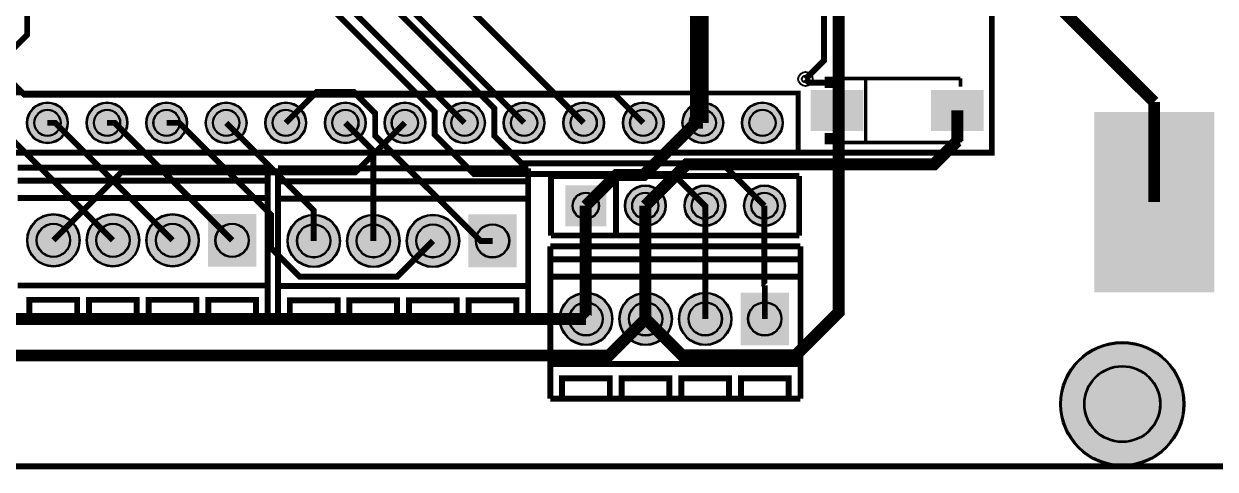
# Model space of a CAD drawing. Header units: millimetres. Extents: x -3 to 174, y 0 to 56.
# Drawn here: x 24 to 74.8, y 0.2 to 19.2 of the extents above; entities that cross this region are included whole.
import ezdxf

# ---------------------------------------------------------------- set-up
doc = ezdxf.new("R2010")
doc.units = ezdxf.units.MM
for name, color, linetype, true_color in [('BoardOutLine', 7, 'Continuous', 0xff00ff), ('BottomLayer', 7, 'Continuous', 0x0000ff), ('BottomSolderMaskLayer', 7, 'Continuous', 0xaa00ff), ('Document', 7, 'Continuous', 0xffffff), ('Hole', 7, 'Continuous', 0x222222), ('Multi-Layer', 7, 'Continuous', 0xc0c0c0), ('TopLayer', 7, 'Continuous', 0xff0000), ('TopPasteMaskLayer', 7, 'Continuous', 0x808080), ('TopSilkLayer', 7, 'Continuous', 0xffcc00), ('TopSolderMaskLayer', 7, 'Continuous', 0x800080)]:
    doc.layers.add(name, color=color, linetype=linetype, true_color=true_color)

msp = doc.modelspace()

# ---------------------------------------------------------------- hatches: boundary and pattern name
at = {"layer": 'BottomSolderMaskLayer'}
for points in [[(24.143649987299874, 14.991109982219996, 1), (25.89445008890008, 14.991109982219996, 1)], [(26.683655067310234, 14.991109982219996, 1), (28.43445516891044, 14.991109982219996, 1)], [(29.223660147320366, 14.991109982219996, 1), (30.974460248920572, 14.991109982219996, 1)], [(31.7636652273305, 14.991109982219996, 1), (33.514465328930704, 14.991109982219996, 1)], [(34.30367030734063, 14.991109982219996, 1), (36.05447040894084, 14.991109982219996, 1)], [(36.843675387350764, 14.991109982219996, 1), (38.59447548895097, 14.991109982219996, 1)], [(39.3836804673609, 14.991109982219996, 1), (41.1344805689611, 14.991109982219996, 1)], [(41.92368554737103, 14.991109982219996, 1), (43.674485648971235, 14.991109982219996, 1)], [(44.46369062738116, 14.991109982219996, 1), (46.21449072898137, 14.991109982219996, 1)], [(47.00369570739152, 14.991109982219996, 1), (48.75449580899173, 14.991109982219996, 1)], [(49.543700787401654, 14.991109982219996, 1), (51.29450088900186, 14.991109982219996, 1)], [(52.08370586741179, 14.991109982219996, 1), (53.83450596901199, 14.991109982219996, 1)], [(54.62371094742192, 14.991109982219996, 1), (56.374511049022125, 14.991109982219996, 1)], [(47.089938164316436, 12.330836041178713), (48.84076442498235, 12.330836041178713), (48.84076442498235, 10.58000978051291), (47.089938164316436, 10.58000978051291)], [(49.63006096012199, 11.455422910845869, 1), (51.38086106172219, 11.455422910845869, 1)], [(52.17006604013212, 11.455422910845869, 1), (53.920866141732326, 11.455422910845869, 1)], [(54.71007112014225, 11.455422910845869, 1), (56.46087122174246, 11.455422910845869, 1)], [(24.147650495301, 9.982219964439992, 1), (26.398450596901206, 9.982219964439992, 1)], [(26.687655575311133, 9.982219964439992, 1), (28.93845567691134, 9.982219964439992, 1)], [(29.227660655321266, 9.982219964439992, 1), (31.47846075692147, 9.982219964439992, 1)], [(33.91846583693177, 8.856819913639924), (31.867665735331457, 8.856819913639924), (31.867665735331457, 11.107620015240059), (33.91846583693177, 11.107620015240059)], [(35.24747269494545, 9.956819913639833, 1), (37.498272796545656, 9.956819913639833, 1)], [(37.78747777495558, 9.956819913639833, 1), (40.03827787655579, 9.956819913639833, 1)], [(40.327482854965716, 9.956819913639833, 1), (42.57828295656592, 9.956819913639833, 1)], [(45.018288036575996, 8.831419862839766), (42.96748793497568, 8.831419862839766), (42.96748793497568, 11.0822199644399), (45.018288036575996, 11.0822199644399)], [(46.8552959105917, 6.629413258826503, 1), (49.106096012191905, 6.629413258826503, 1)], [(49.39530099060183, 6.629413258826503, 1), (51.64610109220204, 6.629413258826503, 1)], [(51.935306070611965, 6.629413258826503, 1), (54.18610617221217, 6.629413258826503, 1)], [(56.6261112522227, 5.504013208026436), (54.575311150622156, 5.504013208026436), (54.575311150622156, 7.75481330962657), (56.6261112522227, 7.75481330962657)], [(68.18917957835905, 2.99720599441207, 1), (73.49077978155944, 2.99720599441207, 1)]]:
    msp.add_hatch(color=256, dxfattribs=at).paths.add_polyline_path(points)
at = {"layer": 'Document'}
for points in [[(63.38171196342387, 14.875692151384328), (63.38171196342387, 16.163169926339833), (63.18859537719072, 16.163169926339833), (63.18859537719072, 14.875692151384328)], [(58.807645415290835, 15.422860045720086), (58.807645415290835, 15.616002032004076), (59.58013716027426, 15.616002032004076), (59.58013716027426, 15.422860045720086)], [(63.67139954279901, 15.422860045720086), (63.67139954279901, 15.616002032004076), (62.89890779781558, 15.616002032004076), (62.89890779781558, 15.422860045720086)]]:
    msp.add_hatch(color=256, dxfattribs=at).paths.add_polyline_path(points)
at = {"layer": 'Multi-Layer'}
for points in [[(24.169050038099975, 14.991109982219996, 1), (25.869050038099978, 14.991109982219996, 1)], [(26.709055118110335, 14.991109982219996, 1), (28.409055118110338, 14.991109982219996, 1)], [(29.249060198120468, 14.991109982219996, 1), (30.94906019812047, 14.991109982219996, 1)], [(31.7890652781306, 14.991109982219996, 1), (33.4890652781306, 14.991109982219996, 1)], [(34.32907035814073, 14.991109982219996, 1), (36.029070358140736, 14.991109982219996, 1)], [(36.869075438150865, 14.991109982219996, 1), (38.56907543815087, 14.991109982219996, 1)], [(39.409080518161, 14.991109982219996, 1), (41.109080518161, 14.991109982219996, 1)], [(41.94908559817113, 14.991109982219996, 1), (43.64908559817113, 14.991109982219996, 1)], [(44.48909067818126, 14.991109982219996, 1), (46.189090678181266, 14.991109982219996, 1)], [(47.02909575819162, 14.991109982219996, 1), (48.729095758191626, 14.991109982219996, 1)], [(49.569100838201756, 14.991109982219996, 1), (51.26910083820176, 14.991109982219996, 1)], [(52.10910591821189, 14.991109982219996, 1), (53.80910591821189, 14.991109982219996, 1)], [(54.64911099822202, 14.991109982219996, 1), (56.349110998222024, 14.991109982219996, 1)], [(47.11534163068313, 12.3054356108712), (48.81536703073402, 12.3054356108712), (48.81536703073402, 10.605410210820423), (47.11534163068313, 10.605410210820423)], [(49.65546101092209, 11.455422910845869, 1), (51.35546101092209, 11.455422910845869, 1)], [(52.19546609093222, 11.455422910845869, 1), (53.895466090932224, 11.455422910845869, 1)], [(54.735471170942354, 11.455422910845869, 1), (56.43547117094236, 11.455422910845869, 1)], [(24.173050546101102, 9.982219964439992, 1), (26.373050546101105, 9.982219964439992, 1)], [(26.713055626111235, 9.982219964439992, 1), (28.913055626111237, 9.982219964439992, 1)], [(29.253060706121367, 9.982219964439992, 1), (31.45306070612137, 9.982219964439992, 1)], [(33.8930657861315, 8.882219964439969), (31.8930657861315, 8.882219964439969), (31.8930657861315, 11.082219964440014), (33.8930657861315, 11.082219964440014)], [(35.27287274574555, 9.956819913639833, 1), (37.472872745745555, 9.956819913639833, 1)], [(37.812877825755685, 9.956819913639833, 1), (40.01287782575569, 9.956819913639833, 1)], [(40.35288290576582, 9.956819913639833, 1), (42.55288290576582, 9.956819913639833, 1)], [(44.99288798577595, 8.85681991363981), (42.99288798577595, 8.85681991363981), (42.99288798577595, 11.056819913639742), (44.99288798577595, 11.056819913639742)], [(46.8806959613918, 6.629413258826503, 1), (49.080695961391804, 6.629413258826503, 1)], [(49.420701041401934, 6.629413258826503, 1), (51.62070104140194, 6.629413258826503, 1)], [(51.960706121412066, 6.629413258826503, 1), (54.16070612141207, 6.629413258826503, 1)], [(56.60071120142243, 5.52941325882648), (54.60071120142243, 5.52941325882648), (54.60071120142243, 7.729413258826526), (56.60071120142243, 7.729413258826526)]]:
    msp.add_hatch(color=256, dxfattribs=at).paths.add_polyline_path(points)
at = {"layer": 'TopLayer'}
for points in [[(57.57409194818388, 16.369469138938257), (59.77409194818392, 16.369469138938257), (59.77409194818392, 14.66944373888748), (57.57409194818388, 14.66944373888748)], [(62.70490220980446, 16.369469138938257), (64.9049022098045, 16.369469138938257), (64.9049022098045, 14.66944373888748), (62.70490220980446, 14.66944373888748)], [(69.65963931927854, 7.797815595631164), (69.65963931927854, 15.417830835661675), (74.73964947929903, 15.417830835661675), (74.73964947929903, 7.797815595631164)]]:
    msp.add_hatch(color=256, dxfattribs=at).paths.add_polyline_path(points)
at = {"layer": 'TopPasteMaskLayer'}
for points in [[(57.57409194818388, 16.369469138938257), (59.77409194818392, 16.369469138938257), (59.77409194818392, 14.66944373888748), (57.57409194818388, 14.66944373888748)], [(62.70490220980446, 16.369469138938257), (64.9049022098045, 16.369469138938257), (64.9049022098045, 14.66944373888748), (62.70490220980446, 14.66944373888748)], [(69.65963931927854, 7.797815595631164), (69.65963931927854, 15.417830835661675), (74.73964947929903, 15.417830835661675), (74.73964947929903, 7.797815595631164)]]:
    msp.add_hatch(color=256, dxfattribs=at).paths.add_polyline_path(points)
at = {"layer": 'TopSilkLayer'}
for points in [[(58.61452882905769, 16.95933451866904), (58.61452882905769, 16.481838963678), (58.15732791465575, 16.481838963678), (58.15732791465575, 16.95933451866904)], [(58.61452882905769, 14.079527559055123), (58.61452882905769, 14.557023114046274), (58.15732791465575, 14.557023114046274), (58.15732791465575, 14.079527559055123)]]:
    msp.add_hatch(color=256, dxfattribs=at).paths.add_polyline_path(points)
at = {"layer": 'TopSolderMaskLayer'}
for points in [[(57.54869131087253, 16.39487032826048), (59.79949141247266, 16.39487032826048), (59.79949141247266, 14.644044067594791), (57.54869131087253, 14.644044067594791)], [(62.67950157249288, 16.39487032826048), (64.93030167409302, 16.39487032826048), (64.93030167409302, 14.644044067594791), (62.67950157249288, 14.644044067594791)], [(24.143649987299874, 14.991109982219996, 1), (25.89445008890008, 14.991109982219996, 1)], [(26.683655067310234, 14.991109982219996, 1), (28.43445516891044, 14.991109982219996, 1)], [(29.223660147320366, 14.991109982219996, 1), (30.974460248920572, 14.991109982219996, 1)], [(31.7636652273305, 14.991109982219996, 1), (33.514465328930704, 14.991109982219996, 1)], [(34.30367030734063, 14.991109982219996, 1), (36.05447040894084, 14.991109982219996, 1)], [(36.843675387350764, 14.991109982219996, 1), (38.59447548895097, 14.991109982219996, 1)], [(39.3836804673609, 14.991109982219996, 1), (41.1344805689611, 14.991109982219996, 1)], [(41.92368554737103, 14.991109982219996, 1), (43.674485648971235, 14.991109982219996, 1)], [(44.46369062738116, 14.991109982219996, 1), (46.21449072898137, 14.991109982219996, 1)], [(47.00369570739152, 14.991109982219996, 1), (48.75449580899173, 14.991109982219996, 1)], [(49.543700787401654, 14.991109982219996, 1), (51.29450088900186, 14.991109982219996, 1)], [(52.08370586741179, 14.991109982219996, 1), (53.83450596901199, 14.991109982219996, 1)], [(54.62371094742192, 14.991109982219996, 1), (56.374511049022125, 14.991109982219996, 1)], [(69.64270595207859, 7.7597155194309835), (69.64270595207859, 15.455930911861856), (74.75658284649899, 15.455930911861856), (74.75658284649899, 7.7597155194309835)], [(47.089938164316436, 12.330836041178713), (48.84076442498235, 12.330836041178713), (48.84076442498235, 10.58000978051291), (47.089938164316436, 10.58000978051291)], [(49.63006096012199, 11.455422910845869, 1), (51.38086106172219, 11.455422910845869, 1)], [(52.17006604013212, 11.455422910845869, 1), (53.920866141732326, 11.455422910845869, 1)], [(54.71007112014225, 11.455422910845869, 1), (56.46087122174246, 11.455422910845869, 1)], [(24.147650495301, 9.982219964439992, 1), (26.398450596901206, 9.982219964439992, 1)], [(26.687655575311133, 9.982219964439992, 1), (28.93845567691134, 9.982219964439992, 1)], [(29.227660655321266, 9.982219964439992, 1), (31.47846075692147, 9.982219964439992, 1)], [(33.91846583693177, 8.856819913639924), (31.867665735331457, 8.856819913639924), (31.867665735331457, 11.107620015240059), (33.91846583693177, 11.107620015240059)], [(35.24747269494545, 9.956819913639833, 1), (37.498272796545656, 9.956819913639833, 1)], [(37.78747777495558, 9.956819913639833, 1), (40.03827787655579, 9.956819913639833, 1)], [(40.327482854965716, 9.956819913639833, 1), (42.57828295656592, 9.956819913639833, 1)], [(45.018288036575996, 8.831419862839766), (42.96748793497568, 8.831419862839766), (42.96748793497568, 11.0822199644399), (45.018288036575996, 11.0822199644399)], [(46.8552959105917, 6.629413258826503, 1), (49.106096012191905, 6.629413258826503, 1)], [(49.39530099060183, 6.629413258826503, 1), (51.64610109220204, 6.629413258826503, 1)], [(51.935306070611965, 6.629413258826503, 1), (54.18610617221217, 6.629413258826503, 1)], [(56.6261112522227, 5.504013208026436), (54.575311150622156, 5.504013208026436), (54.575311150622156, 7.75481330962657), (56.6261112522227, 7.75481330962657)], [(68.18917957835905, 2.99720599441207, 1), (73.49077978155944, 2.99720599441207, 1)]]:
    msp.add_hatch(color=256, dxfattribs=at).paths.add_polyline_path(points)

# ---------------------------------------------------------------- linework, layer by layer
at = {"layer": 'BoardOutLine', "const_width": 0.25400050800101603}
msp.add_lwpolyline([(-0.8094742189484805, 56.3472186944374), (-0.8094742189484805, 0.3472186944374016), (159.19052578105175, 0.3472186944374016)], dxfattribs=at)
at = {"layer": 'BottomLayer'}
for points, const_width in [([(28.20243840487683, 45.36451612903227), (31.368808737617428, 42.198145796291556), (31.368808737617428, 28.961417322834677), (45.339090678181265, 14.99113538227084)], 0.25400050800101603), ([(50.520701041401935, 6.629438658877348), (52.07950215900428, 5.070637541275119), (56.91109982219973, 5.070637541275119), (58.75311150622292, 6.9126492252984235), (58.75311150622292, 42.313716027432065), (55.70231140462283, 45.36451612903227)], 0.5080010160020321), ([(42.79908559817113, 14.99113538227084), (28.828803657607295, 28.961417322834677), (28.828803657607295, 42.821209042418104), (27.717297434594684, 43.93271526543049), (27.319786639573294, 43.93271526543049)], 0.25400050800101603), ([(22.479044958089844, 40.391186182372394), (22.22961645923283, 40.14175768351538), (22.22961645923283, 34.76253492506987), (41.52882905765796, 15.463322326644743), (41.52882905765796, 14.482118364236726), (43.20320040640081, 12.807747015494101), (51.69316738633461, 12.807747015494101), (53.04546609093222, 11.455448310896713)], 0.25400050800101603), ([(30.09906019812047, 40.391186182372394), (30.09906019812047, 29.581940563881176), (44.06908813817631, 15.611912623825333), (44.06908813817631, 14.430048260096555), (45.23266446532898, 13.266471932943773), (53.77444754889507, 13.266471932943773), (55.585471170942355, 11.455448310896713)], 0.25400050800101603), ([(55.49911099822202, 39.27332994665983), (58.12039624079239, 36.65204470408946), (58.12039624079239, 17.645948691897388), (57.33401066802139, 16.85956311912628)], 0.25400050800101603), ([(21.3235966471932, 15.911633223266449), (24.154686309372437, 18.7427228854458), (24.154686309372437, 31.89918719837442), (23.856489712979283, 32.19738379476769)], 0.25400050800101603), ([(47.879095758191625, 14.99113538227084), (32.98298196596397, 29.88724917449838), (32.98298196596397, 30.163601727203513)], 0.25400050800101603), ([(51.46380492761, 25.739928879857757), (52.95910591821189, 24.244627889255753), (52.95910591821189, 14.99113538227084)], 0.5080010160020321), ([(35.179070358140734, 14.99113538227084), (36.48945897891781, 16.30152400304803), (38.08636017272033, 16.30152400304803), (38.98907797815605, 15.39880619761243), (38.98907797815605, 14.445542291084621), (43.477774955549876, 9.956845313690678), (43.99288798577595, 9.956845313690678)], 0.25400050800101603), ([(27.813055626111236, 9.982245364490723), (22.804165608331232, 14.99113538227084), (22.479044958089844, 14.99113538227084)], 0.25400050800101603), ([(30.35306070612137, 9.982245364490723), (25.344170688341364, 14.99113538227084), (25.019050038099977, 14.99113538227084)], 0.25400050800101603), ([(32.8930657861315, 9.982245364490723), (27.884175768351497, 14.99113538227084), (27.559055118110336, 14.99113538227084)], 0.25400050800101603), ([(41.45288290576582, 9.956845313690678), (39.92913385826773, 8.433096266192479), (35.767843535687234, 8.433096266192479), (34.545339090678226, 9.655600711201373), (34.545339090678226, 11.081559563119072), (30.635763271526685, 14.99113538227084), (30.09906019812047, 14.99113538227084)], 0.25400050800101603), ([(36.37287274574555, 9.956845313690678), (36.37287274574555, 11.257327914655775), (32.6390652781306, 14.99113538227084)], 0.25400050800101603), ([(38.912877825755686, 9.956845313690678), (38.912877825755686, 13.797332994666021), (37.71907543815087, 14.99113538227084)], 0.25400050800101603), ([(47.9806959613918, 6.629438658877348), (47.96545593091196, 6.64467868935742), (47.96545593091196, 11.455448310896713)], 0.5080010160020321), ([(50.50546101092209, 11.455448310896713), (50.50546101092209, 6.64467868935742), (50.520701041401935, 6.629438658877348)], 0.5080010160020321), ([(53.06070612141207, 6.629438658877348), (53.06070612141207, 11.440208280416641), (53.04546609093222, 11.455448310896713)], 0.25400050800101603), ([(55.6007112014222, 8.059969519939045), (55.585471170942355, 8.075209550419117), (55.585471170942355, 11.455448310896713)], 0.25400050800101603), ([(55.6007112014222, 6.629438658877348), (55.6007112014222, 8.059969519939045)], 0.25400050800101603)]:
    msp.add_lwpolyline(points, dxfattribs=dict(at, const_width=const_width))
at = {"layer": 'BottomSolderMaskLayer'}
for centre, radius in [((25.019050038099977, 14.991109982219996), 0.8754000508001016), ((27.559055118110336, 14.991109982219996), 0.8754000508001016), ((30.09906019812047, 14.991109982219996), 0.8754000508001016), ((32.6390652781306, 14.991109982219996), 0.8754000508001016), ((35.179070358140734, 14.991109982219996), 0.8754000508001016), ((37.71907543815087, 14.991109982219996), 0.8754000508001016), ((40.259080518161, 14.991109982219996), 0.8754000508001016), ((42.79908559817113, 14.991109982219996), 0.8754000508001016), ((45.339090678181265, 14.991109982219996), 0.8754000508001016), ((47.879095758191625, 14.991109982219996), 0.8754000508001016), ((50.41910083820176, 14.991109982219996), 0.8754000508001016), ((52.95910591821189, 14.991109982219996), 0.8754000508001016), ((55.49911099822202, 14.991109982219996), 0.8754000508001016), ((25.019050038099977, 14.991109982219996), 0.5664484065211015), ((27.559055118110336, 14.991109982219996), 0.5664484065211015), ((30.09906019812047, 14.991109982219996), 0.5664484065211015), ((32.6390652781306, 14.991109982219996), 0.5664484065211015), ((35.179070358140734, 14.991109982219996), 0.5664484065211015), ((37.71907543815087, 14.991109982219996), 0.5664484065211015), ((40.259080518161, 14.991109982219996), 0.5664484065211015), ((42.79908559817113, 14.991109982219996), 0.5664484065211015), ((45.339090678181265, 14.991109982219996), 0.5664484065211015), ((47.879095758191625, 14.991109982219996), 0.5664484065211015), ((50.41910083820176, 14.991109982219996), 0.5664484065211015), ((52.95910591821189, 14.991109982219996), 0.5664484065211015), ((55.49911099822202, 14.991109982219996), 0.5664484065211015), ((50.50546101092209, 11.455422910845869), 0.8754000508001016), ((53.04546609093222, 11.455422910845869), 0.8754000508001016), ((55.585471170942355, 11.455422910845869), 0.8754000508001016), ((47.965354330708806, 11.455422910845869), 0.5664484065211015), ((50.50535941071894, 11.455422910845869), 0.5664484065211015), ((53.04536449072907, 11.455422910845869), 0.5664484065211015), ((55.5853695707392, 11.455422910845869), 0.5664484065211015), ((25.273050546101103, 9.982219964439992), 1.1254000508001016), ((25.273050546101103, 9.982219964439992), 0.7161636686909738), ((27.813055626111236, 9.982219964439992), 1.1254000508001016), ((27.813055626111236, 9.982219964439992), 0.7161636686909738), ((30.35306070612137, 9.982219964439992), 1.1254000508001016), ((30.35306070612137, 9.982219964439992), 0.7161636686909738), ((32.8930657861315, 9.982219964439992), 0.7177800355600712), ((36.37287274574555, 9.956819913639833), 1.1254000508001016), ((36.37287274574555, 9.956819913639833), 0.7161636686909738), ((38.912877825755686, 9.956819913639833), 1.1254000508001016), ((38.912877825755686, 9.956819913639833), 0.7161636686909738), ((41.45288290576582, 9.956819913639833), 1.1254000508001016), ((41.45288290576582, 9.956819913639833), 0.7161636686909738), ((43.99288798577595, 9.956819913639833), 0.7177800355600712), ((47.9806959613918, 6.629413258826503), 1.1254000508001016), ((50.520701041401935, 6.629413258826503), 1.1254000508001016), ((53.06070612141207, 6.629413258826503), 1.1254000508001016), ((47.9806959613918, 6.629413258826503), 0.7161636686909738), ((50.520701041401935, 6.629413258826503), 0.7161636686909738), ((53.06070612141207, 6.629413258826503), 0.7161636686909738), ((55.6007112014222, 6.629413258826503), 0.7177800355600712), ((70.83997967995924, 2.99720599441207), 2.6508001016002036), ((70.83914147828295, 2.997256794513646), 1.6312616009847405)]:
    msp.add_circle(centre, radius, dxfattribs=at)
at = {"layer": 'Hole'}
msp.add_circle((57.33401066802139, 16.859537719075547), 0.15250190500381003, dxfattribs=at)
at = {"layer": 'Multi-Layer'}
for centre, radius in [((57.33401066802139, 16.859537719075547), 0.30500381000762006), ((25.019050038099977, 14.991109982219996), 0.8500000000000001), ((27.559055118110336, 14.991109982219996), 0.8500000000000001), ((30.09906019812047, 14.991109982219996), 0.8500000000000001), ((32.6390652781306, 14.991109982219996), 0.8500000000000001), ((35.179070358140734, 14.991109982219996), 0.8500000000000001), ((37.71907543815087, 14.991109982219996), 0.8500000000000001), ((40.259080518161, 14.991109982219996), 0.8500000000000001), ((42.79908559817113, 14.991109982219996), 0.8500000000000001), ((45.339090678181265, 14.991109982219996), 0.8500000000000001), ((47.879095758191625, 14.991109982219996), 0.8500000000000001), ((50.41910083820176, 14.991109982219996), 0.8500000000000001), ((52.95910591821189, 14.991109982219996), 0.8500000000000001), ((55.49911099822202, 14.991109982219996), 0.8500000000000001), ((25.019050038099977, 14.991109982219996), 0.5500127000254001), ((27.559055118110336, 14.991109982219996), 0.5500127000254001), ((30.09906019812047, 14.991109982219996), 0.5500127000254001), ((32.6390652781306, 14.991109982219996), 0.5500127000254001), ((35.179070358140734, 14.991109982219996), 0.5500127000254001), ((37.71907543815087, 14.991109982219996), 0.5500127000254001), ((40.259080518161, 14.991109982219996), 0.5500127000254001), ((42.79908559817113, 14.991109982219996), 0.5500127000254001), ((45.339090678181265, 14.991109982219996), 0.5500127000254001), ((47.879095758191625, 14.991109982219996), 0.5500127000254001), ((50.41910083820176, 14.991109982219996), 0.5500127000254001), ((52.95910591821189, 14.991109982219996), 0.5500127000254001), ((55.49911099822202, 14.991109982219996), 0.5500127000254001), ((50.50546101092209, 11.455422910845869), 0.8500000000000001), ((53.04546609093222, 11.455422910845869), 0.8500000000000001), ((55.585471170942355, 11.455422910845869), 0.8500000000000001), ((47.965354330708806, 11.455422910845869), 0.5500127000254001), ((50.50535941071894, 11.455422910845869), 0.5500127000254001), ((53.04536449072907, 11.455422910845869), 0.5500127000254001), ((55.5853695707392, 11.455422910845869), 0.5500127000254001), ((25.273050546101103, 9.982219964439992), 1.1), ((25.273050546101103, 9.982219964439992), 0.7000000000000001), ((27.813055626111236, 9.982219964439992), 1.1), ((27.813055626111236, 9.982219964439992), 0.7000000000000001), ((30.35306070612137, 9.982219964439992), 1.1), ((30.35306070612137, 9.982219964439992), 0.7000000000000001), ((32.8930657861315, 9.982219964439992), 0.7000000000000001), ((36.37287274574555, 9.956819913639833), 1.1), ((38.912877825755686, 9.956819913639833), 1.1), ((41.45288290576582, 9.956819913639833), 1.1), ((36.37287274574555, 9.956819913639833), 0.7000000000000001), ((38.912877825755686, 9.956819913639833), 0.7000000000000001), ((41.45288290576582, 9.956819913639833), 0.7000000000000001), ((43.99288798577595, 9.956819913639833), 0.7000000000000001), ((47.9806959613918, 6.629413258826503), 1.1), ((50.520701041401935, 6.629413258826503), 1.1), ((53.06070612141207, 6.629413258826503), 1.1), ((47.9806959613918, 6.629413258826503), 0.7000000000000001), ((50.520701041401935, 6.629413258826503), 0.7000000000000001), ((53.06070612141207, 6.629413258826503), 0.7000000000000001), ((55.6007112014222, 6.629413258826503), 0.7000000000000001), ((70.83997967995924, 2.99720599441207), 2.6000000000000005), ((70.83914147828295, 2.997256794513646), 1.6)]:
    msp.add_circle(centre, radius, dxfattribs=at)
at = {"layer": 'TopLayer'}
for points, const_width in [([(17.069850139700293, 23.15369570739142), (24.029210058420176, 16.194335788671538), (49.21590043180095, 16.194335788671538), (50.41910083820176, 14.99113538227084)], 0.25400050800101603), ([(72.1996443992889, 15.875311150622338), (66.4434848869696, 21.631470662941297), (64.19227838455686, 21.631470662941297)], 0.5080010160020321), ([(52.660909321818735, 14.99113538227084), (52.660909321818735, 19.63223266446539), (51.98475996951993, 20.308382016764085)], 0.5080010160020321), ([(58.67411734823463, 16.700050800101508), (57.493522987045935, 16.700050800101508), (57.33401066802139, 16.85956311912628)], 0.25400050800101603), ([(58.67411734823463, 15.519456438912925), (58.67411734823463, 16.700050800101508)], 0.25400050800101603), ([(63.80492760985521, 15.519456438912925), (63.80492760985521, 14.21211582423166)], 0.5080010160020321), ([(72.1996443992889, 11.607848615697208), (72.1996443992889, 15.875311150622338)], 0.5080010160020321), ([(47.96545593091196, 11.455448310896713), (49.27406654813308, 12.764058928117947), (50.43383286766584, 12.764058928117947), (52.660909321818735, 14.99113538227084)], 0.5080010160020321), ([(52.660909321818735, 14.99113538227084), (52.95910591821189, 14.99113538227084)], 0.5080010160020321), ([(25.273050546101103, 9.982245364490723), (28.168910337820535, 12.878105156210268), (38.146050292100426, 12.878105156210268), (40.259080518161, 14.99113538227084)], 0.25400050800101603), ([(63.80492760985521, 14.21211582423166), (62.81610363220716, 13.22329184658372), (52.2733045466091, 13.22329184658372), (50.50546101092209, 11.455448310896713)], 0.5080010160020321), ([(16.789433578867147, 9.982245364490723), (20.142240284480522, 6.629438658877348), (47.9806959613918, 6.629438658877348)], 0.5080010160020321), ([(11.02362204724409, 5.537236474472934), (11.493268986537942, 5.067589535179081), (48.958851917703896, 5.067589535179081), (50.520701041401935, 6.629438658877348)], 0.5080010160020321)]:
    msp.add_lwpolyline(points, dxfattribs=dict(at, const_width=const_width))
at = {"layer": 'TopSilkLayer', "const_width": 0.25400050800101603}
msp.add_lwpolyline([(13.716027432054943, 41.661163322326615), (65.2781305562612, 41.661163322326615), (65.2781305562612, 13.72110744221493), (13.716027432054943, 13.72110744221493), (13.716027432054943, 41.661163322326615)], close=True, dxfattribs=at)
at = {"layer": 'TopSilkLayer'}
for points, const_width in [([(58.53832867665733, 16.883159766319523), (63.94066548133105, 16.883159766319523)], 0.15240030480060962), ([(59.90053340106692, 16.883159766319523), (59.90053340106692, 14.155753111506328)], 0.15240030480060962), ([(63.94066548133105, 16.883159766319523), (63.94066548133105, 16.532664465328935)], 0.15240030480060962), ([(20.574041148082188, 16.261112522225062), (18.415036830073632, 16.261112522225062), (18.415036830073632, 13.72110744221493), (57.0231140462281, 13.72110744221493), (57.0231140462281, 16.261112522225062), (56.769113538226975, 16.261112522225062)], 0.20320040640081283), ([(56.769113538226975, 16.261112522225062), (20.574041148082188, 16.261112522225062)], 0.20299974599949203), ([(58.53832867665733, 14.155753111506328), (63.94066548133105, 14.155753111506328)], 0.15240030480060962), ([(63.94066548133105, 14.155753111506328), (63.94066548133105, 14.506248412496916)], 0.15240030480060962), ([(23.753035306070615, 13.0822199644399), (34.41308102616199, 13.0822199644399)], 0.25400050800101603), ([(34.41308102616199, 6.582219964440014), (34.41308102616199, 13.0822199644399)], 0.25400050800101603), ([(34.85285750571484, 6.5568199136397425), (34.85285750571484, 13.056819913639856)], 0.25400050800101603), ([(34.85285750571484, 13.056819913639856), (45.51290322580644, 13.056819913639856)], 0.25400050800101603), ([(45.51290322580644, 6.5568199136397425), (45.51290322580644, 13.056819913639856)], 0.25400050800101603), ([(46.48534417068845, 12.725425450850935), (57.06537973075956, 12.725425450850935)], 0.25400050800101603), ([(46.48534417068845, 12.725425450850935), (46.48534417068845, 10.185420370840689)], 0.25400050800101603), ([(49.258877317754695, 12.725425450850935), (49.258877317754695, 10.185420370840689)], 0.25400050800101603), ([(57.06537973075956, 12.725425450850935), (57.06537973075956, 10.185420370840689)], 0.25400050800101603), ([(23.753035306070615, 12.525095250190475), (34.41308102616199, 12.525095250190475)], 0.25400050800101603), ([(34.85285750571484, 12.49969519939043), (45.51290322580644, 12.49969519939043)], 0.25400050800101603), ([(23.753035306070615, 11.78849377698748), (34.41308102616199, 11.78849377698748)], 0.25400050800101603), ([(34.85285750571484, 11.763093726187435), (45.51290322580644, 11.763093726187435)], 0.25400050800101603), ([(46.48534417068845, 10.185420370840689), (57.06537973075956, 10.185420370840689)], 0.25400050800101603), ([(46.460680721361314, 3.2294132588265256), (46.460680721361314, 9.729413258826526)], 0.25400050800101603), ([(46.460680721361314, 9.729413258826526), (57.120726441452916, 9.729413258826526)], 0.25400050800101603), ([(57.120726441452916, 3.2294132588265256), (57.120726441452916, 9.729413258826526)], 0.25400050800101603), ([(46.460680721361314, 9.1722885445771), (57.120726441452916, 9.1722885445771)], 0.25400050800101603), ([(23.753035306070615, 8.054686309372642), (34.41308102616199, 8.054686309372642)], 0.25400050800101603), ([(34.85285750571484, 8.029286258572483), (45.51290322580644, 8.029286258572483)], 0.25400050800101603), ([(46.460680721361314, 8.435687071374105), (57.120726441452916, 8.435687071374105)], 0.25400050800101603), ([(26.286233172466382, 6.582219964440014), (26.286233172466382, 7.442214884429859), (24.252324104648096, 7.442214884429859), (24.252324104648096, 6.582219964440014)], 0.25400050800101603), ([(28.826238252476514, 6.582219964440014), (28.826238252476514, 7.442214884429859), (26.79232918465823, 7.442214884429859), (26.79232918465823, 6.582219964440014)], 0.25400050800101603), ([(31.366522733045485, 6.58115316230635), (31.366522733045485, 7.442214884429859), (29.331978663957216, 7.442214884429859), (29.331978663957216, 6.58115316230635)], 0.25400050800101603), ([(33.910972821945506, 6.582219964440014), (33.910972821945506, 7.442214884429859), (31.877063754127448, 7.442214884429859), (31.877063754127448, 6.582219964440014)], 0.25400050800101603), ([(37.38605537211083, 6.5568199136397425), (37.38605537211083, 7.416814833629587), (35.35214630429277, 7.416814833629587), (35.35214630429277, 6.5568199136397425)], 0.25400050800101603), ([(39.926060452120964, 6.5568199136397425), (39.926060452120964, 7.416814833629587), (37.892151384302906, 7.416814833629587), (37.892151384302906, 6.5568199136397425)], 0.25400050800101603), ([(42.46634493268971, 6.555753111506192), (42.46634493268971, 7.416814833629587), (40.43180086360189, 7.416814833629587), (40.43180086360189, 6.555753111506192)], 0.25400050800101603), ([(45.010795021590184, 6.5568199136397425), (45.010795021590184, 7.416814833629587), (42.9768859537719, 7.416814833629587), (42.9768859537719, 6.5568199136397425)], 0.25400050800101603), ([(23.753035306070615, 6.582219964440014), (34.41308102616199, 6.582219964440014)], 0.25400050800101603), ([(34.85285750571484, 6.5568199136397425), (45.51290322580644, 6.5568199136397425)], 0.25400050800101603), ([(46.460680721361314, 4.7018796037592665), (57.120726441452916, 4.7018796037592665)], 0.25400050800101603), ([(48.99387858775708, 3.2294132588265256), (48.99387858775708, 4.08940817881637), (46.95996951993902, 4.08940817881637), (46.95996951993902, 3.2294132588265256)], 0.25400050800101603), ([(51.53388366776721, 3.2294132588265256), (51.53388366776721, 4.08940817881637), (49.499974599949155, 4.08940817881637), (49.499974599949155, 3.2294132588265256)], 0.25400050800101603), ([(54.07416814833641, 3.228346456692975), (54.07416814833641, 4.08940817881637), (52.03962407924814, 4.08940817881637), (52.03962407924814, 3.228346456692975)], 0.25400050800101603), ([(56.61861823723643, 3.2294132588265256), (56.61861823723643, 4.08940817881637), (54.58470916941815, 4.08940817881637), (54.58470916941815, 3.2294132588265256)], 0.25400050800101603), ([(46.460680721361314, 3.2294132588265256), (57.120726441452916, 3.2294132588265256)], 0.25400050800101603)]:
    msp.add_lwpolyline(points, dxfattribs=dict(at, const_width=const_width))
at = {"layer": 'TopSolderMaskLayer'}
for centre, radius in [((25.019050038099977, 14.991109982219996), 0.8754000508001016), ((27.559055118110336, 14.991109982219996), 0.8754000508001016), ((30.09906019812047, 14.991109982219996), 0.8754000508001016), ((32.6390652781306, 14.991109982219996), 0.8754000508001016), ((35.179070358140734, 14.991109982219996), 0.8754000508001016), ((37.71907543815087, 14.991109982219996), 0.8754000508001016), ((40.259080518161, 14.991109982219996), 0.8754000508001016), ((42.79908559817113, 14.991109982219996), 0.8754000508001016), ((45.339090678181265, 14.991109982219996), 0.8754000508001016), ((47.879095758191625, 14.991109982219996), 0.8754000508001016), ((50.41910083820176, 14.991109982219996), 0.8754000508001016), ((52.95910591821189, 14.991109982219996), 0.8754000508001016), ((55.49911099822202, 14.991109982219996), 0.8754000508001016), ((25.019050038099977, 14.991109982219996), 0.5664484065211015), ((27.559055118110336, 14.991109982219996), 0.5664484065211015), ((30.09906019812047, 14.991109982219996), 0.5664484065211015), ((32.6390652781306, 14.991109982219996), 0.5664484065211015), ((35.179070358140734, 14.991109982219996), 0.5664484065211015), ((37.71907543815087, 14.991109982219996), 0.5664484065211015), ((40.259080518161, 14.991109982219996), 0.5664484065211015), ((42.79908559817113, 14.991109982219996), 0.5664484065211015), ((45.339090678181265, 14.991109982219996), 0.5664484065211015), ((47.879095758191625, 14.991109982219996), 0.5664484065211015), ((50.41910083820176, 14.991109982219996), 0.5664484065211015), ((52.95910591821189, 14.991109982219996), 0.5664484065211015), ((55.49911099822202, 14.991109982219996), 0.5664484065211015), ((50.50546101092209, 11.455422910845869), 0.8754000508001016), ((53.04546609093222, 11.455422910845869), 0.8754000508001016), ((55.585471170942355, 11.455422910845869), 0.8754000508001016), ((47.965354330708806, 11.455422910845869), 0.5664484065211015), ((50.50535941071894, 11.455422910845869), 0.5664484065211015), ((53.04536449072907, 11.455422910845869), 0.5664484065211015), ((55.5853695707392, 11.455422910845869), 0.5664484065211015), ((25.273050546101103, 9.982219964439992), 1.1254000508001016), ((25.273050546101103, 9.982219964439992), 0.7161636686909738), ((27.813055626111236, 9.982219964439992), 1.1254000508001016), ((27.813055626111236, 9.982219964439992), 0.7161636686909738), ((30.35306070612137, 9.982219964439992), 1.1254000508001016), ((30.35306070612137, 9.982219964439992), 0.7161636686909738), ((32.8930657861315, 9.982219964439992), 0.7177800355600712), ((36.37287274574555, 9.956819913639833), 1.1254000508001016), ((36.37287274574555, 9.956819913639833), 0.7161636686909738), ((38.912877825755686, 9.956819913639833), 1.1254000508001016), ((38.912877825755686, 9.956819913639833), 0.7161636686909738), ((41.45288290576582, 9.956819913639833), 1.1254000508001016), ((41.45288290576582, 9.956819913639833), 0.7161636686909738), ((43.99288798577595, 9.956819913639833), 0.7177800355600712), ((47.9806959613918, 6.629413258826503), 1.1254000508001016), ((50.520701041401935, 6.629413258826503), 1.1254000508001016), ((53.06070612141207, 6.629413258826503), 1.1254000508001016), ((47.9806959613918, 6.629413258826503), 0.7161636686909738), ((50.520701041401935, 6.629413258826503), 0.7161636686909738), ((53.06070612141207, 6.629413258826503), 0.7161636686909738), ((55.6007112014222, 6.629413258826503), 0.7177800355600712), ((70.83997967995924, 2.99720599441207), 2.6508001016002036), ((70.83914147828295, 2.997256794513646), 1.6312616009847405)]:
    msp.add_circle(centre, radius, dxfattribs=at)

doc.saveas('drawing.dxf')
